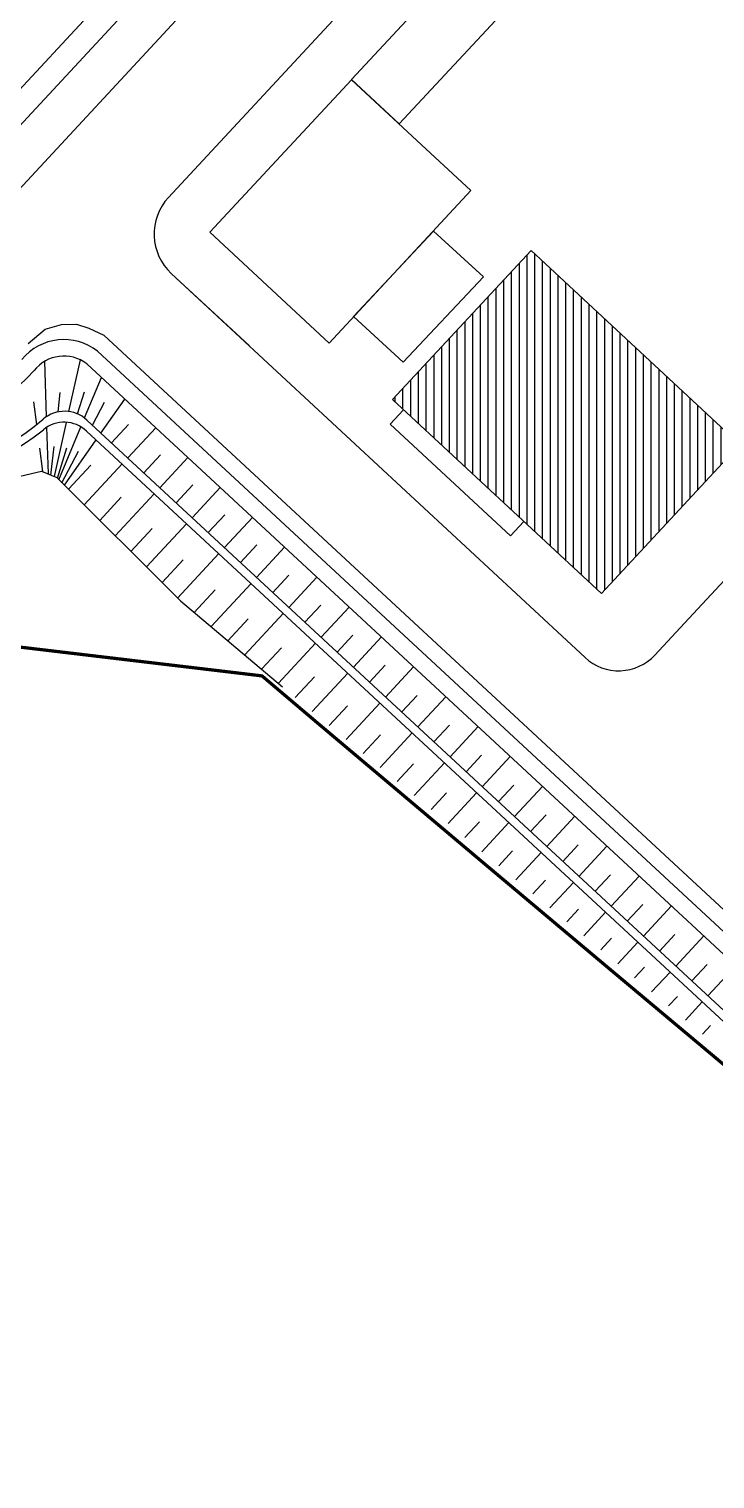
# Model space of a CAD drawing. Header units: millimetres. Extents: x 0 to 841000, y 0 to 594000.
# Drawn here: x 173167 to 257382, y 223938 to 401972 of the extents above; entities that cross this region are included whole.
import ezdxf

# ---------------------------------------------------------------- set-up
doc = ezdxf.new("R2010")
doc.units = ezdxf.units.MM
doc.header["$LTSCALE"] = 1000
doc.linetypes.add('XR-SITE PLAN$0$PHANTOM-GAUN', pattern=[30, 20, -2, 2, -2, 2, -2])
for name, color, linetype in [('XR-SITE PLAN$0$ETC-8', 252, 'Continuous'), ('XR-SITE PLAN$0$건물', 3, 'Continuous'), ('XR-SITE PLAN$0$대지경계선', 2, 'XR-SITE PLAN$0$PHANTOM-GAUN'), ('XR-SITE PLAN$0$입면선', 252, 'Continuous'), ('XR-SITE PLAN$0$획지경계선', 252, 'Continuous')]:
    doc.layers.add(name, color=color, linetype=linetype)

msp = doc.modelspace()

# ---------------------------------------------------------------- hatches: boundary and pattern name
at = {"layer": 'XR-SITE PLAN$0$ETC-8'}
h = msp.add_hatch(dxfattribs=at)
h.set_pattern_fill('ANSI31', color=256, scale=300, angle=45)
h.paths.add_polyline_path([(243433, 332654), (260450, 350969), (234810, 374793), (217793, 356478)])
h.paths.add_polyline_path([(268582, 319957), (275248, 313775), (284295, 323530), (277629, 329713)])
h.paths.add_polyline_path([(272634, 304614), (270211, 306854), (267292, 303696), (269716, 301456)])
h.paths.add_polyline_path([(273843, 313714), (267978, 319154), (264034, 314901), (269899, 309461)])
h.paths.add_polyline_path([(299993, 353527), (305126, 348767), (313901, 358229), (313772, 358478), (308833, 363059)])
h.paths.add_polyline_path([(471860, 297013), (473454, 295579), (474196, 296404), (472602, 297838)], flags=9)
h.paths.add_polyline_path([(471526, 296285), (474998, 293161), (475706, 293947), (472234, 297071)], flags=9)
h.paths.add_polyline_path([(474233, 385583), (475667, 387177), (474843, 387919), (473408, 386325)], flags=9)
h.paths.add_polyline_path([(474961, 385250), (478086, 388722), (477300, 389429), (474175, 385957)], flags=9)

# ---------------------------------------------------------------- linework, layer by layer
at = {"layer": 'XR-SITE PLAN$0$건물', "color": 7}
msp.add_lwpolyline([(217793, 356478), (243433, 332654), (260450, 350969), (234810, 374793)], close=True, dxfattribs=at)
at = {"layer": 'XR-SITE PLAN$0$대지경계선', "const_width": 400}
msp.add_lwpolyline([(303280, 218798), (297306, 230188), (285972, 251870), (281318, 255812), (259078, 274293), (244340, 286647), (229034, 299519), (208444, 316882), (201767, 322547), (157525, 327809)], dxfattribs=at)
at = {"layer": 'XR-SITE PLAN$0$입면선'}
for p, q in [((155136, 371929), (223660, 445671)), ((156355, 377700), (217990, 444029)), ((225463, 440000), (160986, 370478)), ((190630, 371965), (200196, 363093)), ((173080, 363366), (175157, 365098)), ((175157, 365098), (177145, 365691)), ((177145, 365691), (178990, 365723)), ((178990, 365723), (180530, 365258)), ((180530, 365258), (182367, 364376)), ((182367, 364376), (324870, 232214)), ((283007, 360643), (254170, 329607)), ((219142, 355224), (217499, 353453)), ((217499, 353453), (232281, 339744)), ((233911, 341502), (232281, 339744)), ((249998, 325109), (254170, 329607))]:
    msp.add_line(p, q, dxfattribs=at)
for points in [[(320052, 409417), (280250, 447281), (269622, 457138, 0.4142136), (260311, 456787), (259347, 455747), (190279, 381276)], [(190279, 381276, 0.4142136), (190630, 371965), (241451, 324787, 0.4142136), (249998, 325109)]]:
    msp.add_lwpolyline(points, format="xyb", dxfattribs=at)
for points in [[(226812, 410892), (212756, 395764), (218616, 390318), (232672, 405446)], [(222833, 377157), (213001, 366652), (219117, 361057), (228950, 371562)]]:
    msp.add_lwpolyline(points, close=True, dxfattribs=at)
msp.add_lwpolyline([(221367, 387766), (212772, 395750), (195368, 377018), (210019, 363405), (227423, 382136), (221367, 387766)], dxfattribs=at)
at = {"layer": 'XR-SITE PLAN$0$획지경계선'}
for p, q in [((181585, 362400), (324088, 230238)), ((175325, 354386), (175118, 361183)), ((178066, 354997), (179477, 361347)), ((180272, 360857), (322711, 228755)), ((179990, 354218), (182056, 359202)), ((174115, 353417), (173761, 356205)), ((176736, 354957), (177005, 357340)), ((179126, 354702), (179987, 357442)), ((180955, 353323), (182454, 356151)), ((181998, 352356), (184932, 356536)), ((175541, 347337), (175365, 353085)), ((176292, 347016), (177772, 353676)), ((176847, 346637), (179538, 353128)), ((180240, 352606), (318583, 224303)), ((180275, 353954), (319271, 225045)), ((185392, 353394), (183305, 351144)), ((188724, 353019), (185283, 349309)), ((177515, 345970), (181411, 351520)), ((174848, 347633), (174484, 350508)), ((175861, 347200), (176257, 350708)), ((176651, 346832), (177818, 350542)), ((177216, 346269), (179258, 350122)), ((189327, 349700), (187262, 347474)), ((192681, 349349), (189240, 345639)), ((153263, 342598), (174702, 347695)), ((174702, 347695), (176597, 346886)), ((180773, 348414), (178030, 345456)), ((184595, 348567), (179941, 343549)), ((176597, 346886), (191755, 331761)), ((193261, 346006), (191219, 343804)), ((196638, 345679), (193197, 341969)), ((184482, 344477), (181853, 341642)), ((188552, 344897), (183764, 339734)), ((197196, 342313), (195176, 340134)), ((200595, 342009), (197155, 338299)), ((188279, 340635), (185676, 337827)), ((192509, 341227), (187587, 335920)), ((201131, 338619), (199133, 336464)), ((204552, 338339), (201112, 334629)), ((192077, 336792), (189498, 334012)), ((196466, 337557), (191410, 332105)), ((205066, 334925), (203090, 332794)), ((196025, 333113), (193448, 330335)), ((200424, 333887), (195515, 328594)), ((208509, 334669), (205069, 330959)), ((191755, 331761), (204287, 321206)), ((209001, 331231), (207047, 329124)), ((200085, 329554), (197581, 326854)), ((204381, 330217), (199648, 325114)), ((212466, 330999), (209026, 327289)), ((204145, 325995), (201714, 323373)), ((208338, 326547), (203780, 321633)), ((212936, 327537), (211004, 325454)), ((216424, 327329), (212983, 323619)), ((208205, 322436), (205859, 319906)), ((212295, 322877), (207942, 318184)), ((216871, 323843), (214962, 321784)), ((220381, 323659), (216940, 319949)), ((212265, 318877), (210025, 316462)), ((216252, 319207), (212108, 314739)), ((220811, 320155), (218919, 318114)), ((224338, 319989), (220897, 316279)), ((216325, 315318), (214191, 313017)), ((220209, 315537), (216274, 311295)), ((224768, 316484), (222876, 314444)), ((228295, 316319), (224854, 312609)), ((220384, 311757), (218357, 309572)), ((224166, 311867), (220440, 307850)), ((228724, 312814), (226833, 310774)), ((232252, 312649), (228812, 308939)), ((224433, 308187), (222523, 306127)), ((228123, 308197), (224606, 304405)), ((232681, 309143), (230790, 307104)), ((236209, 308979), (232769, 305269)), ((228483, 304617), (226689, 302683)), ((232081, 304528), (228772, 300960)), ((236638, 305473), (234747, 303434)), ((240166, 305309), (236726, 301600)), ((232532, 301046), (230855, 299238)), ((240594, 301802), (238704, 299765)), ((244123, 301639), (240683, 297930)), ((236038, 300858), (232938, 297516)), ((236582, 297476), (235021, 295793)), ((244551, 298132), (242661, 296095)), ((248081, 297969), (244640, 294260)), ((239995, 297188), (237104, 294071)), ((240631, 293905), (239187, 292349)), ((248507, 294461), (246619, 292425)), ((252038, 294299), (248597, 290590)), ((243952, 293518), (241270, 290626)), ((244681, 290335), (243353, 288904)), ((252464, 290791), (250576, 288755)), ((255995, 290629), (252554, 286920)), ((247909, 289848), (245436, 287181)), ((248730, 286765), (247519, 285459)), ((256420, 287120), (254533, 285085)), ((259952, 286960), (256511, 283250)), ((251866, 286178), (249602, 283737)), ((252780, 283194), (251685, 282014)), ((255823, 282508), (253768, 280292)), ((256829, 279624), (255851, 278570))]:
    msp.add_line(p, q, dxfattribs=at)
for centre, radius, start, end in [((177454, 357180), 6657, 51.64568, 140.75704), ((177452, 357171), 4641, 52.57945, 142.09935), ((154879, 377382), 25670, 228.78967, 317.44673), ((177522, 350986), 4048, 47.1562, 130.6236), ((154879, 377382), 31742, 228.78967, 309.17627), ((154879, 377382), 30730, 228.78967, 310.6236), ((177488, 349638), 4048, 47.1562, 129.17627)]:
    msp.add_arc(centre, radius, start, end, dxfattribs=at)

doc.saveas('drawing.dxf')
